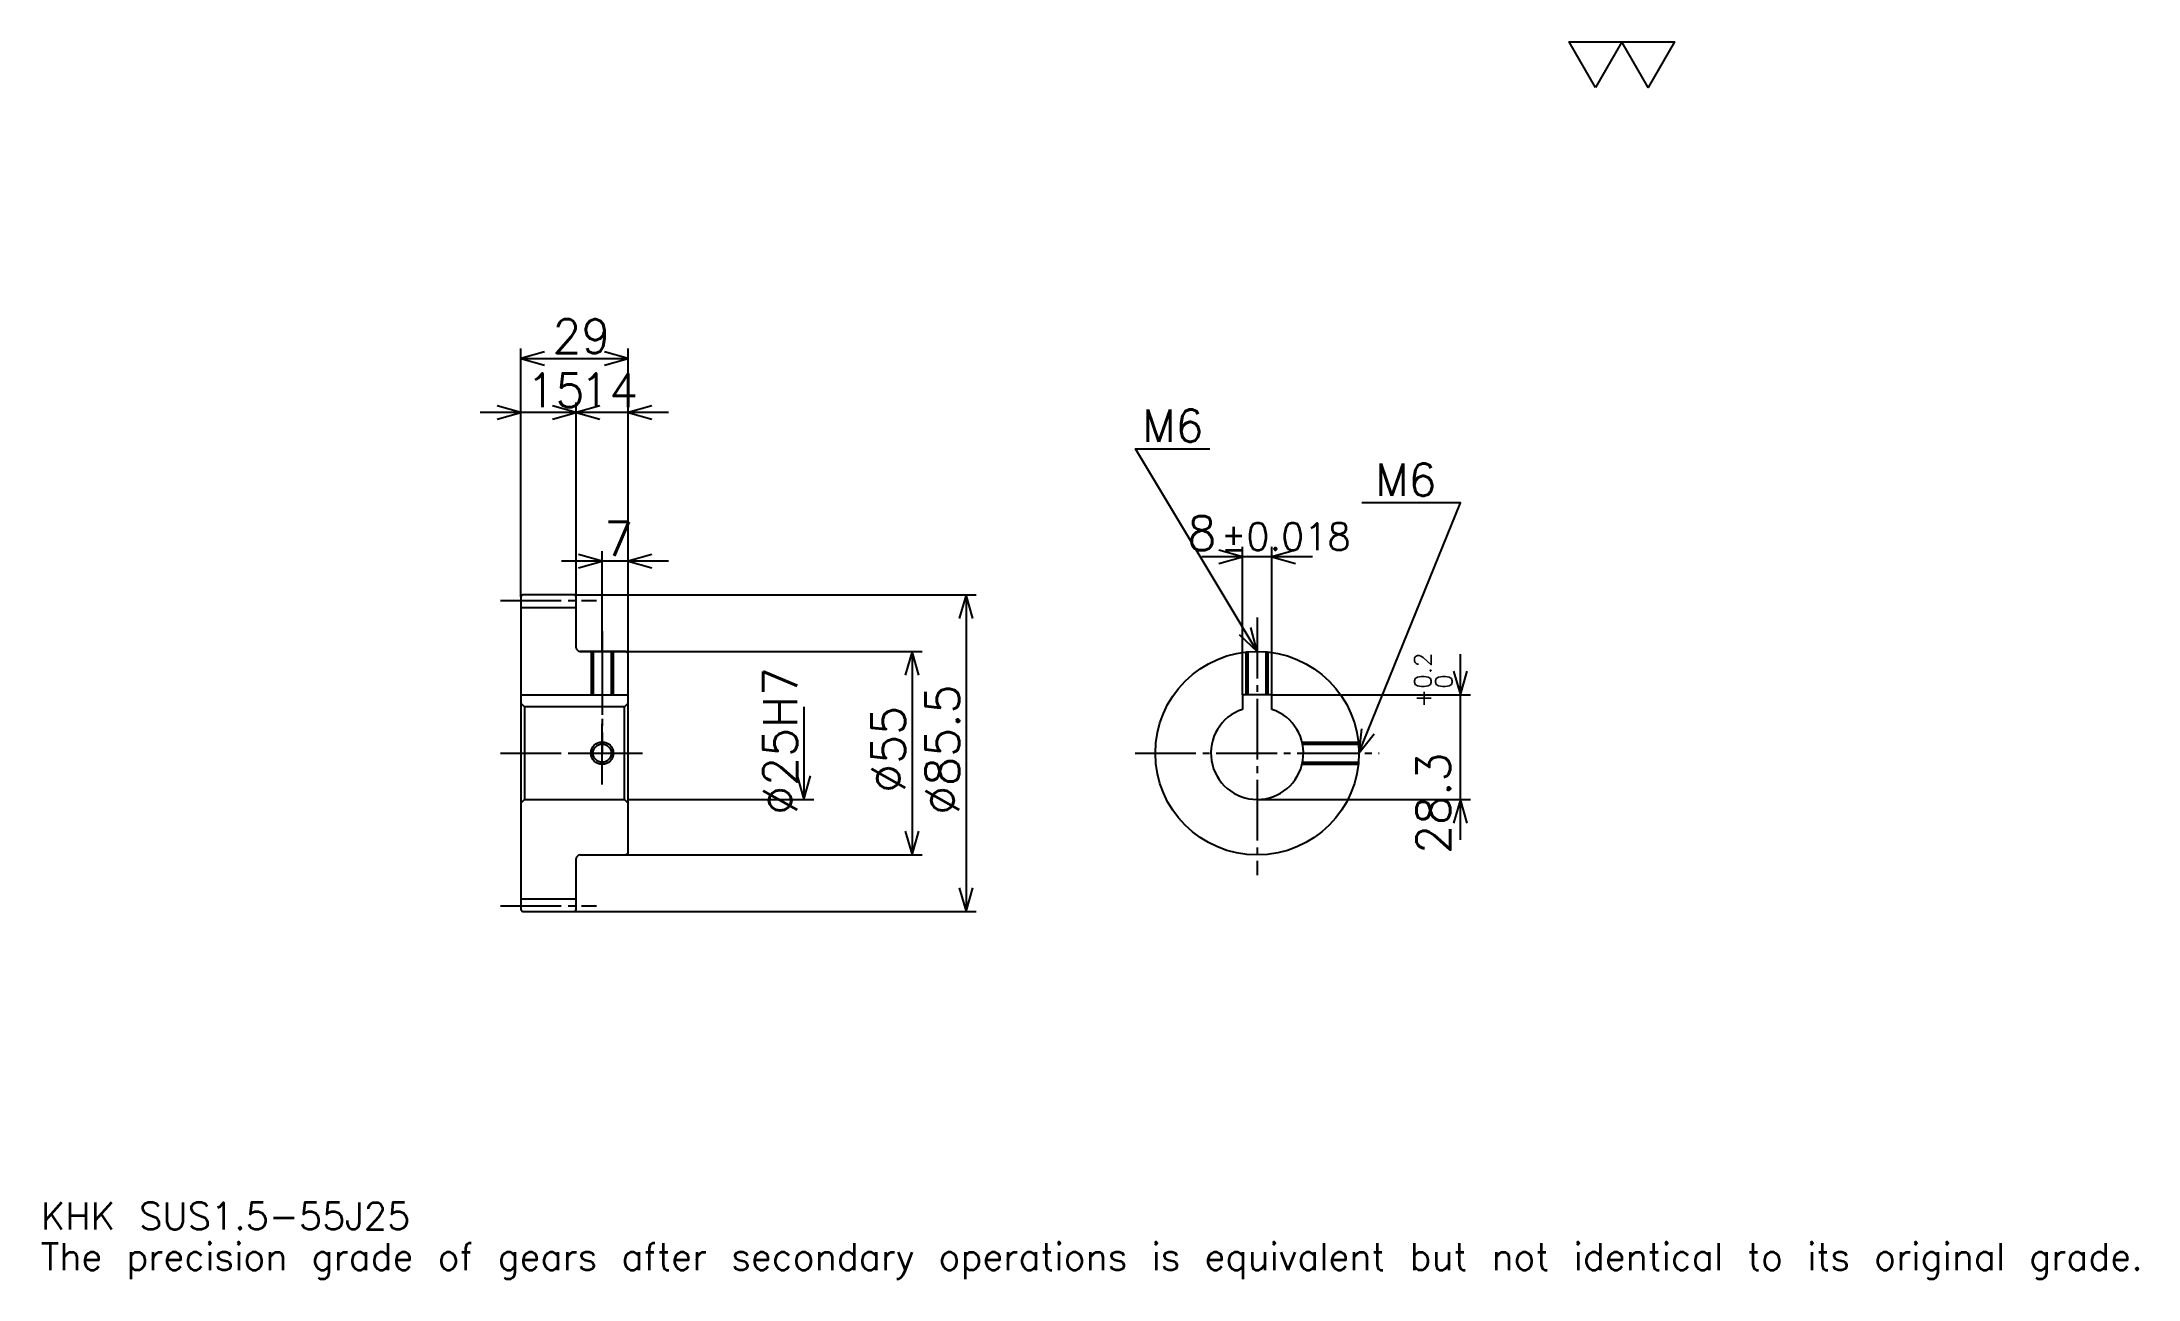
# Model space of a CAD drawing. Extents: x 19 to 585, y 7 to 341.
import ezdxf

# ---------------------------------------------------------------- set-up
doc = ezdxf.new("R2010")
doc.units = 0
doc.linetypes.add('DASHDOT', pattern=[21.913044, 16.434783, -1.826087, 1.826087, -1.826087])
doc.layers.get('0').update_dxf_attribs({"linetype": 'CONTINUOUS'})
doc.layers.add('DASHDOT', color=6, linetype='DASHDOT')
doc.styles.add('KANJI', font='TXT', dxfattribs={"bigfont": 'BIGFONT'})

msp = doc.modelspace()

# ---------------------------------------------------------------- linework, layer by layer
at = {"color": 5}
for p, q in [((147.913055, 191.57608), (147.913055, 258.228241)), ((147.913055, 255.48912), (176.913055, 255.48912)), ((176.913055, 191.57608), (176.913055, 258.228241)), ((162.913055, 191.57608), (162.913055, 243.619568)), ((173.869583, 240.880432), (136.956528, 240.880432)), ((187.869568, 240.880432), (151.956528, 240.880432)), ((342.847839, 164.626083), (342.847839, 204.630432)), ((350.847839, 164.626083), (350.847839, 204.630432)), ((187.869568, 200.706512), (158.956528, 200.706512)), ((169.913055, 191.57608), (169.913055, 203.445648)), ((361.804382, 201.891296), (331.891296, 201.891296)), ((147.913055, 191.07608), (147.913055, 191.57608)), ((162.413055, 191.57608), (176.913055, 191.57608)), ((162.913055, 191.07608), (162.913055, 191.57608)), ((169.913055, 176.32608), (169.913055, 191.57608)), ((169.913055, 176.32608), (169.913055, 191.57608)), ((176.913055, 191.57608), (270.956543, 191.57608)), ((176.913055, 175.82608), (176.913055, 191.57608)), ((268.217407, 191.57608), (268.217407, 106.07608)), ((163.913055, 176.32608), (176.913055, 176.32608)), ((176.913055, 176.32608), (256.347839, 176.32608)), ((253.608704, 176.32608), (253.608704, 121.32608)), ((401.739136, 125.36956), (401.739136, 175.582596)), ((350.847839, 164.626083), (404.478271, 164.626083)), ((224.391312, 161.32608), (224.391312, 136.32608)), ((176.913055, 136.32608), (227.130432, 136.32608)), ((346.847839, 136.32608), (404.478271, 136.32608)), ((163.913055, 121.32608), (176.913055, 121.32608)), ((176.913055, 121.32608), (256.347839, 121.32608)), ((162.413055, 106.07608), (176.913055, 106.07608)), ((176.913055, 106.07608), (270.956543, 106.07608))]:
    msp.add_line(p, q, dxfattribs=at)
at = {"color": 4}
for p, q in [((147.913055, 188.20108), (162.913055, 188.20108)), ((147.913055, 164.626083), (176.913055, 164.626083)), ((148.913055, 161.32608), (148.913055, 136.32608)), ((175.913055, 161.32608), (176.913055, 162.32608)), ((175.913055, 136.32608), (176.913055, 135.32608)), ((147.913055, 109.45108), (162.913055, 109.45108))]:
    msp.add_line(p, q, dxfattribs=at)
at = {"color": 7}
msp.add_lwpolyline([(438.260864, 328.695648), (431.13913, 341.040009), (459.626068, 341.040009), (452.504333, 328.695648), (445.382599, 341.040009), (438.260864, 328.695648)], dxfattribs=at)
at = {"color": 5}
for points in [[(154.304367, 257.315216), (147.913055, 255.48912), (154.304367, 253.663025)], [(170.521759, 253.663025), (176.913055, 255.48912), (170.521759, 257.315216)], [(141.521744, 239.054352), (147.913055, 240.880432), (141.521744, 242.706512)], [(156.521759, 239.054352), (162.913055, 240.880432), (156.521759, 242.706512)], [(169.304352, 242.706512), (162.913055, 240.880432), (169.304352, 239.054352)], [(183.304352, 242.706512), (176.913055, 240.880432), (183.304352, 239.054352)], [(346.847839, 176.32608), (313.978271, 231.108688), (334.065247, 231.108688)], [(374.347839, 148.82608), (401.739136, 216.5), (375.078247, 216.5)], [(163.521759, 198.880432), (169.913055, 200.706512), (163.521759, 202.532608)], [(183.304352, 202.532608), (176.913055, 200.706512), (183.304352, 198.880432)], [(336.456543, 200.065216), (342.847839, 201.891296), (336.456543, 203.717377)], [(357.239136, 203.717377), (350.847839, 201.891296), (357.239136, 200.065216)], [(270.043488, 185.184784), (268.217407, 191.57608), (266.391296, 185.184784)], [(341.993683, 180.867065), (346.847839, 176.32608), (345.125397, 182.746094)], [(255.434799, 169.934784), (253.608704, 176.32608), (251.782623, 169.934784)], [(399.913055, 171.01738), (401.739136, 164.626083), (403.565216, 171.01738)], [(375.053101, 155.435623), (374.347839, 148.82608), (378.438477, 154.065369)], [(222.565216, 142.717392), (224.391312, 136.32608), (226.217407, 142.717392)], [(403.565216, 129.934784), (401.739136, 136.32608), (399.913055, 129.934784)], [(251.782623, 127.717384), (253.608704, 121.32608), (255.434799, 127.717384)], [(266.391296, 112.467384), (268.217407, 106.07608), (270.043488, 112.467384)]]:
    msp.add_lwpolyline(points, dxfattribs=at)
at = {"color": 4}
for points in [[(162.913055, 177.32608), (162.913055, 191.07608), (162.413055, 191.57608), (148.413055, 191.57608), (147.913055, 191.07608), (147.913055, 135.32608)], [(163.913055, 121.32608), (176.413055, 121.32608), (176.913055, 121.82608), (176.913055, 175.82608), (176.413055, 176.32608), (163.913055, 176.32608)], [(166.913055, 176.32608), (166.913055, 164.626083)], [(167.453064, 176.32608), (167.453064, 164.626083)], [(172.373047, 176.32608), (172.373047, 164.626083)], [(172.913055, 176.32608), (172.913055, 164.626083)], [(343.847839, 164.626083), (343.847839, 176.161957)], [(344.387817, 164.626083), (344.387817, 176.215836)], [(349.307861, 164.626083), (349.307861, 176.215836)], [(349.847839, 164.626083), (349.847839, 176.161957)], [(350.847839, 160.668793), (350.847839, 164.626083), (342.847839, 164.626083), (342.847839, 160.668793)], [(147.913055, 135.32608), (148.913055, 136.32608), (175.913055, 136.32608), (175.913055, 161.32608), (148.913055, 161.32608), (147.913055, 162.32608)], [(358.982483, 151.82608), (374.183716, 151.82608)], [(359.103394, 151.286087), (374.23761, 151.286087)], [(358.982483, 145.82608), (374.183716, 145.82608)], [(359.103394, 146.366074), (374.23761, 146.366074)], [(147.913055, 135.32608), (147.913055, 106.57608), (148.413055, 106.07608), (162.413055, 106.07608), (162.913055, 106.57608), (162.913055, 120.32608)]]:
    msp.add_lwpolyline(points, dxfattribs=at)
for centre, radius in [((346.847839, 148.82608), 27.5), ((169.913055, 148.82608), 2.46)]:
    msp.add_circle(centre, radius, dxfattribs=at)
at = {"color": 7}
msp.add_circle((169.913055, 148.82608), 3, dxfattribs=at)
at = {"color": 4}
for centre, radius, start, end in [((163.913055, 177.32608), 1, 180, 270), ((346.847839, 148.82608), 12.5, 108.66292518, 71.33707482), ((163.913055, 120.32608), 1, 90, 180)]:
    msp.add_arc(centre, radius, start, end, dxfattribs=at)
at = {"layer": 'DASHDOT', "color": 7}
for p, q in [((142.434799, 190.07608), (168.391312, 190.07608)), ((346.847839, 185.456512), (346.847839, 115.847824)), ((169.913055, 176.32608), (169.913055, 148.82608)), ((142.434799, 148.82608), (182.391312, 148.82608)), ((313.869568, 148.82608), (379.826111, 148.82608)), ((142.434799, 107.57608), (168.391312, 107.57608))]:
    msp.add_line(p, q, dxfattribs=at)
for points in [[(169.913055, 181.804337), (169.913055, 159.147827)], [(169.913055, 140.347824), (169.913055, 157.304337)], [(161.434799, 148.82608), (178.391312, 148.82608)]]:
    msp.add_lwpolyline(points, dxfattribs=at)

# ---------------------------------------------------------------- texts
at = {"color": 7, "style": 'KANJI'}
for s, height, p in [('29', 9.130435, (156.478271, 256.949982)), ('15', 9.130435, (149.478271, 242.341309)), ('14', 9.130435, (163.978271, 242.341309)), ('M6', 8.765218, (315.804382, 232.934784)), ('M6', 8.765218, (378.730438, 218.32608)), ('7', 9.130435, (170.445663, 202.167389)), ('8', 9.130435, (328.000793, 203.717377)), ('%%p0.018', 7.304348, (337.038818, 203.717377)), ('KHK SUS1.5-55J25', 7.304348, (18.26087, 20.086956)), ('The precision grade of gears after secondary operations is equivalent but not identical to its original grade.', 7.304348, (18.26087, 9.130435))]:
    msp.add_text(s, height=height, dxfattribs=at).set_placement(p)
for s, height, p in [('%%c25H7', 9.130435, (222.565216, 132.16304)), ('0.2', 4.565217, (393.886963, 166.245117)), ('%%c85.5', 9.130435, (266.391296, 132.16304)), ('+', 4.565217, (393.886963, 161.13208)), ('0', 4.565217, (399.547852, 166.245117)), ('%%c55', 9.130435, (251.782623, 138.097824)), ('28.3', 9.130435, (399, 121.611938))]:
    msp.add_text(s, height=height, rotation=90, dxfattribs=at).set_placement(p)

doc.saveas('drawing.dxf')
